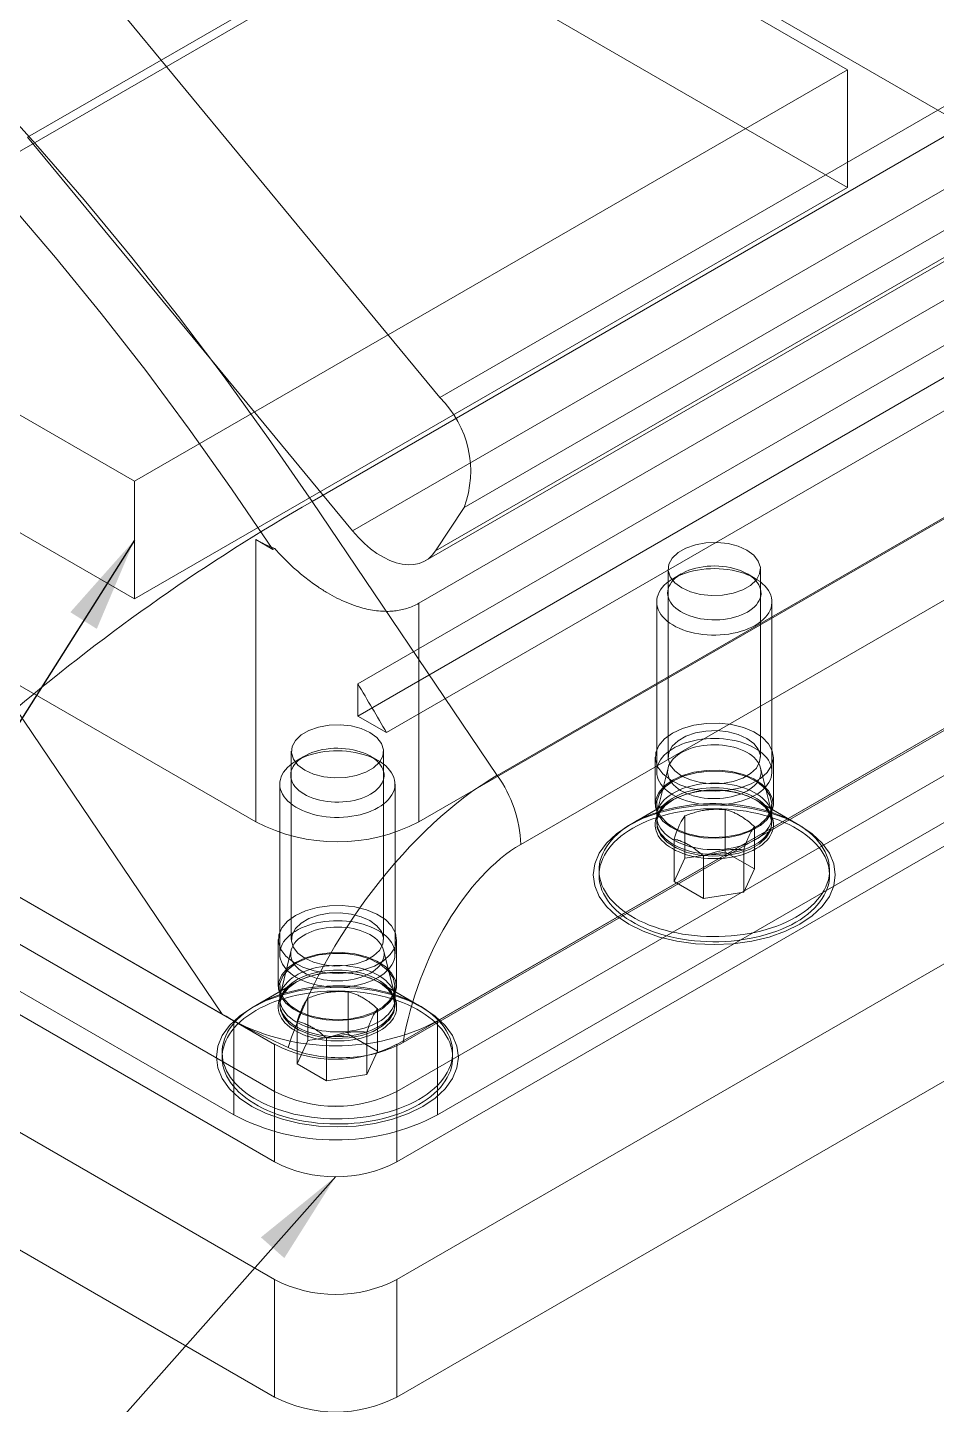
# Model space of a CAD drawing. Header units: millimetres. Extents: x 15 to 415, y 5 to 292.
# Drawn here: x 131.62 to 163.17, y 69.91 to 117.71 of the extents above; entities that cross this region are included whole.
import ezdxf

# ---------------------------------------------------------------- set-up
doc = ezdxf.new("R2010")
doc.units = ezdxf.units.MM
doc.dimstyles.new('SLDDIMSTYLE0', dxfattribs={"dimtxt": 0.18, "dimasz": 3.302, "dimexe": 0, "dimexo": 0.0625, "dimgap": 0, "dimtad": 0, "dimtih": 1, "dimtoh": 1, "dimdec": 0, "dimrnd": 1e-09, "dimzin": 0, "dimdsep": 46, "dimtxsty": 'Standard', "dimsah": 1, "dimcen": 0.09, "dimadec": 0, "dimazin": 0, "dimtfac": 3.302, "dimtdec": 0, "dimtofl": 0, "dimtmove": 0, "dimatfit": 3, "dimfxl": 1, "dimfrac": 2, "dimtolj": 1, "dimtzin": 0, "dimarcsym": 0})

msp = doc.modelspace()

# ---------------------------------------------------------------- linework, layer by layer
at = {"color": 7, "linetype": 'Continuous', "lineweight": 15}
for p, q in [((181.208, 104.451), (116.154, 142.006)), ((160.076, 116.241), (115.529, 141.958)), ((160.076, 112.159), (115.529, 137.875)), ((125.895, 110.266), (157.715, 128.635)), ((90.78, 127.671), (135.328, 101.954)), ((155.238, 127.53), (131.62, 113.896)), ((65.242, 125.679), (140.196, 82.409)), ((78.677, 125.27), (139.546, 90.132)), ((67.122, 124.593), (138.373, 83.461)), ((65.242, 124.046), (140.196, 80.776)), ((90.78, 123.588), (135.328, 97.872)), ((141.494, 101.258), (178.264, 122.485)), ((73.727, 120.78), (138.781, 83.225)), ((134.647, 118.52), (145.93, 104.858)), ((169.548, 118.492), (145.93, 104.858)), ((73.727, 117.513), (138.781, 79.959)), ((135.328, 101.954), (160.076, 116.241)), ((143.081, 94.925), (179.851, 116.152)), ((160.076, 116.241), (160.076, 112.159)), ((145.202, 97.722), (176.315, 115.683)), ((143.081, 93.807), (179.851, 115.033)), ((180.849, 114.457), (144.079, 93.231)), ((170.387, 114.682), (146.77, 101.048)), ((142.903, 100.234), (131.62, 113.896)), ((166.521, 113.868), (142.903, 100.234)), ((145.424, 99.195), (169.041, 112.829)), ((169.401, 113.175), (145.784, 99.541)), ((147.923, 91.747), (184.692, 112.974)), ((135.328, 97.872), (160.076, 112.159)), ((185.508, 110.573), (148.738, 89.346)), ((144.438, 82.409), (189.693, 108.534)), ((144.656, 82.469), (189.589, 108.408)), ((176.315, 108.093), (145.202, 90.132)), ((144.438, 80.776), (189.693, 106.901)), ((144.438, 78.326), (189.693, 104.451)), ((144.438, 74.244), (196.764, 104.451)), ((145.852, 83.225), (181.208, 103.635)), ((135.328, 101.954), (135.328, 97.872)), ((141.494, 101.258), (147.923, 91.747)), ((146.77, 101.048), (145.784, 99.541)), ((139.546, 99.93), (140.136, 99.59)), ((139.546, 99.93), (139.546, 90.132)), ((144.438, 70.162), (196.764, 100.369)), ((145.852, 79.959), (181.208, 100.369)), ((140.136, 99.59), (140.198, 99.626)), ((153.855, 98.909), (153.855, 92.377)), ((154.309, 98.74), (154.041, 98.586)), ((156.87, 98.586), (156.602, 98.74)), ((157.055, 92.377), (157.055, 98.909)), ((145.202, 97.722), (145.202, 90.132)), ((153.455, 97.769), (153.455, 91.873)), ((157.455, 91.873), (157.455, 97.769)), ((143.081, 93.807), (143.081, 94.925)), ((138.373, 83.461), (131.212, 94.055)), ((144.079, 93.231), (143.081, 93.807)), ((140.774, 92.582), (140.774, 86.05)), ((141.227, 92.413), (140.96, 92.259)), ((143.788, 92.259), (143.52, 92.413)), ((143.974, 86.05), (143.974, 92.582)), ((153.405, 92.377), (153.405, 90.744)), ((157.505, 90.744), (157.505, 92.377)), ((153.851, 92.005), (153.475, 90.484)), ((157.435, 90.484), (157.06, 92.005)), ((140.374, 91.442), (140.374, 85.546)), ((144.374, 85.546), (144.374, 91.442)), ((154.041, 90.907), (152.485, 90.009)), ((154, 90.883), (152.627, 90.09)), ((158.426, 90.009), (156.87, 90.907)), ((158.284, 90.09), (156.911, 90.883)), ((123.506, 90.41), (140.196, 80.776)), ((153.455, 90.744), (153.455, 90.091)), ((154.435, 90.339), (154.435, 88.87)), ((155.829, 90.555), (155.829, 89.085)), ((157.455, 90.091), (157.455, 90.744)), ((153.455, 90.322), (153.455, 90.158)), ((156.85, 89.966), (156.85, 88.496)), ((157.455, 90.158), (157.455, 90.322)), ((154.061, 89.534), (154.061, 88.065)), ((155.829, 89.085), (154.435, 88.87)), ((155.082, 88.945), (155.082, 87.475)), ((156.85, 88.496), (155.829, 89.085)), ((156.476, 89.161), (156.476, 87.691)), ((151.455, 88.458), (151.455, 88.28)), ((154.435, 88.87), (154.061, 88.065)), ((156.476, 87.691), (156.85, 88.496)), ((159.455, 88.28), (159.455, 88.458)), ((123.506, 87.961), (140.196, 78.326)), ((154.061, 88.065), (155.082, 87.475)), ((117.148, 87.549), (140.196, 74.244)), ((155.082, 87.475), (156.476, 87.691)), ((140.324, 86.05), (140.324, 84.417)), ((144.424, 84.417), (144.424, 86.05)), ((140.769, 85.678), (140.394, 84.157)), ((144.354, 84.157), (143.979, 85.678)), ((140.96, 84.58), (139.404, 83.681)), ((140.918, 84.556), (139.545, 83.763)), ((140.374, 84.417), (140.374, 83.764)), ((142.748, 84.228), (142.748, 82.758)), ((145.344, 83.681), (143.788, 84.58)), ((145.203, 83.763), (143.83, 84.556)), ((144.374, 83.764), (144.374, 84.417)), ((140.374, 83.995), (140.374, 83.831)), ((141.353, 84.012), (141.353, 82.542)), ((144.374, 83.831), (144.374, 83.995)), ((117.148, 83.466), (140.196, 70.162)), ((138.781, 79.959), (138.781, 83.225)), ((140.98, 83.207), (140.98, 81.737)), ((143.768, 83.639), (143.768, 82.169)), ((145.852, 79.959), (145.852, 83.225)), ((142.748, 82.758), (141.353, 82.542)), ((143.768, 82.169), (142.748, 82.758)), ((143.395, 82.834), (143.395, 81.364)), ((140.196, 80.776), (140.196, 82.409)), ((141.353, 82.542), (140.98, 81.737)), ((142, 82.618), (142, 81.148)), ((144.438, 82.409), (144.438, 80.776)), ((138.374, 82.13), (138.374, 81.953)), ((140.98, 81.737), (142, 81.148)), ((143.395, 81.364), (143.768, 82.169)), ((146.374, 81.953), (146.374, 82.13)), ((142, 81.148), (143.395, 81.364)), ((140.196, 78.326), (140.196, 80.776)), ((144.438, 80.776), (144.438, 78.326)), ((140.196, 70.162), (140.196, 74.244)), ((144.438, 74.244), (144.438, 70.162))]:
    msp.add_line(p, q, dxfattribs=at)
at = {"color": 7, "linetype": 'Continuous', "lineweight": 15, "flags": 128}
for points in [[(126.681, 119.197), (128.446, 117.414), (130.187, 115.572), (131.901, 113.675), (133.586, 111.724), (135.239, 109.722), (136.858, 107.672), (138.442, 105.576), (139.988, 103.437), (141.494, 101.258)], [(140.136, 99.59), (138.703, 101.698), (137.231, 103.769), (135.721, 105.798), (134.175, 107.783), (132.595, 109.721), (130.985, 111.61), (129.344, 113.447), (127.677, 115.23), (125.985, 116.956), (124.27, 118.624)], [(145.784, 99.541), (145.667, 99.391), (145.531, 99.266), (145.377, 99.17), (145.208, 99.102), (145.024, 99.064), (144.829, 99.055), (144.623, 99.077), (144.41, 99.128), (144.191, 99.209), (143.97, 99.317), (143.748, 99.453), (143.528, 99.615), (143.312, 99.8), (143.103, 100.008), (142.903, 100.234)], [(154.324, 98.256), (154.086, 98.432), (153.928, 98.635), (153.858, 98.854), (153.882, 99.076), (153.996, 99.288), (154.196, 99.479), (154.469, 99.636), (154.799, 99.752), (155.167, 99.818), (155.552, 99.831), (155.931, 99.791), (156.283, 99.7), (156.587, 99.562), (156.825, 99.387), (156.983, 99.184), (157.053, 98.965), (157.029, 98.743), (156.915, 98.53), (156.715, 98.34), (156.442, 98.182), (156.112, 98.067), (155.744, 98.001), (155.359, 97.987), (154.979, 98.028), (154.628, 98.119), (154.324, 98.256)], [(156.602, 97.417), (156.502, 97.364), (156.395, 97.316), (156.281, 97.273), (156.161, 97.236), (156.036, 97.205), (155.908, 97.18), (155.776, 97.161), (155.642, 97.149), (155.506, 97.143), (155.371, 97.144), (155.235, 97.152), (155.102, 97.165), (154.971, 97.186), (154.843, 97.212), (154.719, 97.245), (154.601, 97.283), (154.489, 97.327), (154.383, 97.377), (154.285, 97.431), (154.196, 97.49), (154.115, 97.553), (154.043, 97.619), (153.981, 97.689), (153.93, 97.762), (153.89, 97.837), (153.86, 97.913), (153.842, 97.991), (153.834, 98.069), (153.839, 98.147), (153.854, 98.225), (153.881, 98.302), (153.919, 98.377), (153.968, 98.45), (154.027, 98.521), (154.096, 98.589), (154.175, 98.652), (154.262, 98.712), (154.358, 98.768), (154.462, 98.818), (154.573, 98.864), (154.689, 98.904), (154.812, 98.938), (154.938, 98.966), (155.069, 98.988), (155.202, 99.003), (155.337, 99.012), (155.472, 99.015), (155.608, 99.011), (155.743, 99), (155.875, 98.983), (156.005, 98.959), (156.13, 98.93), (156.251, 98.894), (156.367, 98.853), (156.476, 98.806), (156.578, 98.754), (156.671, 98.698), (156.757, 98.637), (156.833, 98.572), (156.9, 98.504), (156.956, 98.432), (157.002, 98.359), (157.038, 98.283), (157.062, 98.206), (157.074, 98.128), (157.076, 98.049), (157.066, 97.971), (157.045, 97.894), (157.012, 97.818), (156.969, 97.743), (156.915, 97.671), (156.851, 97.602), (156.777, 97.537), (156.694, 97.475), (156.602, 97.417)], [(156.87, 96.953), (156.759, 96.894), (156.64, 96.839), (156.515, 96.79), (156.384, 96.747), (156.247, 96.709), (156.106, 96.678), (155.961, 96.652), (155.813, 96.633), (155.663, 96.621), (155.512, 96.615), (155.361, 96.616), (155.21, 96.624), (155.061, 96.638), (154.913, 96.658), (154.769, 96.685), (154.629, 96.718), (154.494, 96.757), (154.364, 96.802), (154.24, 96.852), (154.124, 96.908), (154.015, 96.969), (153.914, 97.034), (153.822, 97.103), (153.739, 97.176), (153.667, 97.253), (153.604, 97.333), (153.552, 97.415), (153.511, 97.499), (153.481, 97.585), (153.463, 97.671), (153.456, 97.759), (153.46, 97.846), (153.476, 97.933), (153.503, 98.019), (153.541, 98.103), (153.59, 98.186), (153.65, 98.266), (153.72, 98.344), (153.8, 98.418), (153.89, 98.488), (153.989, 98.554), (154.096, 98.616), (154.211, 98.673), (154.333, 98.725), (154.461, 98.771), (154.595, 98.812), (154.734, 98.846), (154.877, 98.875), (155.024, 98.897), (155.173, 98.912), (155.323, 98.921), (155.474, 98.924), (155.626, 98.92), (155.776, 98.909), (155.924, 98.892), (156.07, 98.868), (156.212, 98.838), (156.35, 98.802), (156.483, 98.76), (156.609, 98.712), (156.73, 98.659), (156.843, 98.601), (156.948, 98.538), (157.044, 98.471), (157.131, 98.399), (157.209, 98.325), (157.277, 98.246), (157.334, 98.165), (157.381, 98.082), (157.416, 97.997), (157.44, 97.911), (157.453, 97.824), (157.455, 97.737), (157.445, 97.649), (157.423, 97.563), (157.391, 97.478), (157.347, 97.394), (157.292, 97.313), (157.227, 97.234), (157.152, 97.158), (157.067, 97.086), (156.973, 97.017), (156.87, 96.953)], [(141.243, 91.929), (141.005, 92.104), (140.846, 92.307), (140.777, 92.526), (140.8, 92.749), (140.915, 92.961), (141.114, 93.152), (141.387, 93.309), (141.717, 93.424), (142.086, 93.491), (142.471, 93.504), (142.85, 93.464), (143.202, 93.373), (143.505, 93.235), (143.743, 93.06), (143.902, 92.857), (143.971, 92.638), (143.948, 92.416), (143.833, 92.203), (143.633, 92.013), (143.361, 91.855), (143.031, 91.74), (142.662, 91.674), (142.277, 91.66), (141.898, 91.7), (141.546, 91.792), (141.243, 91.929)], [(154.006, 93.214), (153.728, 93.014), (153.531, 92.785), (153.424, 92.537), (153.412, 92.281), (153.496, 92.03), (153.671, 91.795), (153.93, 91.587), (154.26, 91.416), (154.645, 91.29), (155.069, 91.215), (155.511, 91.194), (155.95, 91.229), (156.366, 91.317), (156.74, 91.455), (157.053, 91.636), (157.292, 91.851), (157.445, 92.091), (157.505, 92.345), (157.469, 92.6), (157.339, 92.845), (157.12, 93.067), (156.824, 93.258), (156.464, 93.407), (156.057, 93.508), (155.622, 93.557), (155.179, 93.55), (154.749, 93.488), (154.351, 93.374), (154.006, 93.214)], [(154.324, 91.724), (154.086, 91.899), (153.928, 92.102), (153.858, 92.321), (153.882, 92.544), (153.996, 92.756), (154.196, 92.947), (154.469, 93.104), (154.799, 93.219), (155.167, 93.286), (155.552, 93.299), (155.931, 93.259), (156.283, 93.167), (156.587, 93.03), (156.825, 92.855), (156.983, 92.652), (157.053, 92.433), (157.029, 92.211), (156.915, 91.998), (156.715, 91.807), (156.442, 91.65), (156.112, 91.535), (155.744, 91.469), (155.359, 91.455), (154.979, 91.495), (154.628, 91.587), (154.324, 91.724)], [(156.87, 91.057), (156.759, 90.997), (156.64, 90.943), (156.515, 90.894), (156.384, 90.85), (156.247, 90.813), (156.106, 90.781), (155.961, 90.756), (155.813, 90.737), (155.663, 90.725), (155.512, 90.719), (155.361, 90.72), (155.21, 90.727), (155.061, 90.741), (154.913, 90.762), (154.769, 90.789), (154.629, 90.822), (154.494, 90.861), (154.364, 90.906), (154.24, 90.956), (154.124, 91.012), (154.015, 91.072), (153.914, 91.137), (153.822, 91.207), (153.739, 91.28), (153.667, 91.357), (153.604, 91.436), (153.552, 91.518), (153.511, 91.603), (153.481, 91.688), (153.463, 91.775), (153.456, 91.862), (153.46, 91.95), (153.476, 92.036), (153.503, 92.122), (153.541, 92.207), (153.59, 92.29), (153.65, 92.37), (153.72, 92.447), (153.8, 92.521), (153.89, 92.592), (153.989, 92.658), (154.096, 92.72), (154.211, 92.777), (154.333, 92.829), (154.461, 92.875), (154.595, 92.915), (154.734, 92.95), (154.877, 92.978), (155.024, 93), (155.173, 93.016), (155.323, 93.025), (155.474, 93.028), (155.626, 93.023), (155.776, 93.013), (155.924, 92.996), (156.07, 92.972), (156.212, 92.942), (156.35, 92.906), (156.483, 92.864), (156.609, 92.816), (156.73, 92.763), (156.843, 92.705), (156.948, 92.642), (157.044, 92.575), (157.131, 92.503), (157.209, 92.428), (157.277, 92.35), (157.334, 92.269), (157.381, 92.186), (157.416, 92.101), (157.44, 92.015), (157.453, 91.928), (157.455, 91.84), (157.445, 91.753), (157.423, 91.667), (157.391, 91.581), (157.347, 91.498), (157.292, 91.416), (157.227, 91.337), (157.152, 91.261), (157.067, 91.189), (156.973, 91.121), (156.87, 91.057)], [(156.602, 91.211), (156.502, 91.158), (156.395, 91.11), (156.281, 91.068), (156.161, 91.031), (156.036, 90.999), (155.908, 90.974), (155.776, 90.956), (155.642, 90.943), (155.506, 90.938), (155.371, 90.939), (155.235, 90.946), (155.102, 90.96), (154.971, 90.98), (154.843, 91.007), (154.719, 91.039), (154.601, 91.078), (154.489, 91.122), (154.383, 91.171), (154.285, 91.225), (154.196, 91.284), (154.115, 91.347), (154.043, 91.414), (153.981, 91.484), (153.93, 91.556), (153.89, 91.631), (153.86, 91.707), (153.842, 91.785), (153.834, 91.863), (153.839, 91.942), (153.854, 92.019), (153.881, 92.096), (153.919, 92.172), (153.968, 92.245), (154.027, 92.315), (154.096, 92.383), (154.175, 92.447), (154.262, 92.507), (154.358, 92.562), (154.462, 92.613), (154.573, 92.658), (154.689, 92.698), (154.812, 92.732), (154.938, 92.76), (155.069, 92.782), (155.202, 92.797), (155.337, 92.806), (155.472, 92.809), (155.608, 92.805), (155.743, 92.794), (155.875, 92.777), (156.005, 92.754), (156.13, 92.724), (156.251, 92.688), (156.367, 92.647), (156.476, 92.6), (156.578, 92.549), (156.671, 92.492), (156.757, 92.431), (156.833, 92.366), (156.9, 92.298), (156.956, 92.227), (157.002, 92.153), (157.038, 92.077), (157.062, 92), (157.074, 91.922), (157.076, 91.844), (157.066, 91.766), (157.045, 91.688), (157.012, 91.612), (156.969, 91.538), (156.915, 91.466), (156.851, 91.397), (156.777, 91.331), (156.694, 91.269), (156.602, 91.211)], [(143.788, 90.626), (143.677, 90.566), (143.559, 90.512), (143.433, 90.463), (143.302, 90.42), (143.166, 90.382), (143.024, 90.35), (142.879, 90.325), (142.732, 90.306), (142.582, 90.294), (142.431, 90.288), (142.279, 90.289), (142.129, 90.296), (141.979, 90.31), (141.832, 90.331), (141.688, 90.358), (141.548, 90.391), (141.412, 90.43), (141.283, 90.475), (141.159, 90.525), (141.042, 90.581), (140.933, 90.641), (140.832, 90.707), (140.741, 90.776), (140.658, 90.849), (140.585, 90.926), (140.523, 91.005), (140.471, 91.088), (140.43, 91.172), (140.4, 91.257), (140.381, 91.344), (140.374, 91.431), (140.378, 91.519), (140.394, 91.606), (140.421, 91.692), (140.459, 91.776), (140.509, 91.859), (140.569, 91.939), (140.639, 92.016), (140.719, 92.091), (140.809, 92.161), (140.907, 92.227), (141.014, 92.289), (141.129, 92.346), (141.251, 92.398), (141.379, 92.444), (141.514, 92.485), (141.653, 92.519), (141.796, 92.548), (141.942, 92.57), (142.091, 92.585), (142.242, 92.594), (142.393, 92.597), (142.544, 92.593), (142.694, 92.582), (142.843, 92.565), (142.988, 92.541), (143.131, 92.511), (143.268, 92.475), (143.401, 92.433), (143.528, 92.385), (143.648, 92.332), (143.761, 92.274), (143.866, 92.211), (143.963, 92.144), (144.05, 92.072), (144.128, 91.997), (144.195, 91.919), (144.253, 91.838), (144.299, 91.755), (144.335, 91.67), (144.359, 91.584), (144.372, 91.497), (144.373, 91.41), (144.363, 91.322), (144.342, 91.236), (144.309, 91.15), (144.265, 91.067), (144.211, 90.985), (144.146, 90.906), (144.07, 90.831), (143.985, 90.758), (143.891, 90.69), (143.788, 90.626)], [(143.52, 91.09), (143.42, 91.037), (143.313, 90.989), (143.199, 90.946), (143.08, 90.909), (142.955, 90.878), (142.826, 90.853), (142.694, 90.834), (142.56, 90.822), (142.425, 90.816), (142.289, 90.817), (142.154, 90.824), (142.02, 90.838), (141.889, 90.859), (141.761, 90.885), (141.638, 90.918), (141.52, 90.956), (141.407, 91), (141.302, 91.05), (141.204, 91.104), (141.114, 91.163), (141.033, 91.226), (140.962, 91.292), (140.9, 91.362), (140.849, 91.435), (140.808, 91.509), (140.778, 91.586), (140.76, 91.664), (140.753, 91.742), (140.757, 91.82), (140.773, 91.898), (140.8, 91.975), (140.838, 92.05), (140.886, 92.123), (140.945, 92.194), (141.014, 92.261), (141.093, 92.325), (141.181, 92.385), (141.277, 92.441), (141.38, 92.491), (141.491, 92.537), (141.608, 92.576), (141.73, 92.611), (141.857, 92.639), (141.987, 92.66), (142.12, 92.676), (142.255, 92.685), (142.391, 92.687), (142.527, 92.683), (142.661, 92.673), (142.794, 92.656), (142.923, 92.632), (143.049, 92.603), (143.17, 92.567), (143.285, 92.526), (143.394, 92.479), (143.496, 92.427), (143.59, 92.371), (143.675, 92.31), (143.752, 92.245), (143.818, 92.177), (143.875, 92.105), (143.921, 92.032), (143.956, 91.956), (143.98, 91.879), (143.993, 91.801), (143.994, 91.722), (143.984, 91.644), (143.963, 91.567), (143.931, 91.491), (143.887, 91.416), (143.834, 91.344), (143.769, 91.275), (143.695, 91.21), (143.612, 91.148), (143.52, 91.09)], [(154.006, 91.581), (153.728, 91.381), (153.531, 91.152), (153.424, 90.904), (153.412, 90.648), (153.496, 90.397), (153.671, 90.162), (153.93, 89.954), (154.26, 89.783), (154.645, 89.657), (155.069, 89.582), (155.511, 89.561), (155.95, 89.595), (156.366, 89.684), (156.74, 89.822), (157.053, 90.003), (157.292, 90.218), (157.445, 90.458), (157.505, 90.712), (157.469, 90.967), (157.339, 91.212), (157.12, 91.434), (156.824, 91.625), (156.464, 91.774), (156.057, 91.875), (155.622, 91.923), (155.179, 91.917), (154.749, 91.855), (154.351, 91.741), (154.006, 91.581)], [(154.041, 91.56), (154.406, 91.727), (154.826, 91.84), (155.281, 91.894), (155.745, 91.886), (156.194, 91.817), (156.603, 91.69), (156.95, 91.512), (157.216, 91.292), (157.387, 91.043), (157.455, 90.778), (157.414, 90.51), (157.268, 90.256), (157.024, 90.028), (156.696, 89.838), (156.301, 89.698), (155.86, 89.613), (155.397, 89.59), (154.938, 89.629), (154.506, 89.728), (154.126, 89.881), (153.817, 90.082), (153.597, 90.318), (153.477, 90.577), (153.463, 90.845), (153.557, 91.107), (153.753, 91.35), (154.041, 91.56)], [(156.87, 89.505), (156.759, 89.446), (156.64, 89.391), (156.515, 89.342), (156.384, 89.299), (156.247, 89.261), (156.106, 89.23), (155.961, 89.205), (155.813, 89.186), (155.663, 89.173), (155.512, 89.168), (155.361, 89.168), (155.21, 89.176), (155.061, 89.19), (154.913, 89.21), (154.769, 89.237), (154.629, 89.27), (154.494, 89.309), (154.364, 89.354), (154.24, 89.405), (154.124, 89.46), (154.015, 89.521), (153.914, 89.586), (153.822, 89.655), (153.739, 89.729), (153.667, 89.805), (153.604, 89.885), (153.552, 89.967), (153.511, 90.051), (153.481, 90.137), (153.463, 90.223), (153.456, 90.311), (153.46, 90.398), (153.476, 90.485), (153.503, 90.571), (153.541, 90.656), (153.59, 90.738), (153.65, 90.818), (153.72, 90.896), (153.8, 90.97), (153.89, 91.04), (153.989, 91.107), (154.096, 91.168), (154.211, 91.225), (154.333, 91.277), (154.461, 91.323), (154.595, 91.364), (154.734, 91.399), (154.877, 91.427), (155.024, 91.449), (155.173, 91.465), (155.323, 91.474), (155.474, 91.476), (155.626, 91.472), (155.776, 91.461), (155.924, 91.444), (156.07, 91.42), (156.212, 91.39), (156.35, 91.354), (156.483, 91.312), (156.609, 91.265), (156.73, 91.212), (156.843, 91.153), (156.948, 91.09), (157.044, 91.023), (157.131, 90.952), (157.209, 90.877), (157.277, 90.799), (157.334, 90.718), (157.381, 90.635), (157.416, 90.55), (157.44, 90.463), (157.453, 90.376), (157.455, 90.289), (157.445, 90.202), (157.423, 90.115), (157.391, 90.03), (157.347, 89.946), (157.292, 89.865), (157.227, 89.786), (157.152, 89.71), (157.067, 89.638), (156.973, 89.569), (156.87, 89.505)], [(156.87, 89.342), (156.759, 89.283), (156.64, 89.228), (156.515, 89.179), (156.384, 89.136), (156.247, 89.098), (156.106, 89.067), (155.961, 89.041), (155.813, 89.022), (155.663, 89.01), (155.512, 89.004), (155.361, 89.005), (155.21, 89.013), (155.061, 89.027), (154.913, 89.047), (154.769, 89.074), (154.629, 89.107), (154.494, 89.146), (154.364, 89.191), (154.24, 89.241), (154.124, 89.297), (154.015, 89.358), (153.914, 89.423), (153.822, 89.492), (153.739, 89.565), (153.667, 89.642), (153.604, 89.722), (153.552, 89.804), (153.511, 89.888), (153.481, 89.973), (153.463, 90.06), (153.456, 90.147), (153.46, 90.235), (153.476, 90.322), (153.503, 90.408), (153.541, 90.492), (153.59, 90.575), (153.65, 90.655), (153.72, 90.732), (153.8, 90.807), (153.89, 90.877), (153.989, 90.943), (154.096, 91.005), (154.211, 91.062), (154.333, 91.114), (154.461, 91.16), (154.595, 91.201), (154.734, 91.235), (154.877, 91.264), (155.024, 91.286), (155.173, 91.301), (155.323, 91.31), (155.474, 91.313), (155.626, 91.309), (155.776, 91.298), (155.924, 91.281), (156.07, 91.257), (156.212, 91.227), (156.35, 91.191), (156.483, 91.149), (156.609, 91.101), (156.73, 91.048), (156.843, 90.99), (156.948, 90.927), (157.044, 90.86), (157.131, 90.788), (157.209, 90.713), (157.277, 90.635), (157.334, 90.554), (157.381, 90.471), (157.416, 90.386), (157.44, 90.3), (157.453, 90.213), (157.455, 90.126), (157.445, 90.038), (157.423, 89.952), (157.391, 89.867), (157.347, 89.783), (157.292, 89.701), (157.227, 89.623), (157.152, 89.547), (157.067, 89.474), (156.973, 89.406), (156.87, 89.342)], [(156.911, 89.203), (156.798, 89.142), (156.678, 89.087), (156.551, 89.037), (156.417, 88.992), (156.279, 88.954), (156.135, 88.921), (155.988, 88.895), (155.838, 88.875), (155.686, 88.862), (155.532, 88.855), (155.378, 88.855), (155.225, 88.862), (155.073, 88.875), (154.923, 88.895), (154.776, 88.921), (154.632, 88.954), (154.494, 88.992), (154.36, 89.037), (154.233, 89.087), (154.113, 89.142), (154, 89.203), (153.895, 89.268), (153.799, 89.337), (153.712, 89.411), (153.635, 89.488), (153.569, 89.568), (153.512, 89.65), (153.467, 89.735), (153.433, 89.822), (153.41, 89.91), (153.398, 89.998), (153.398, 90.087), (153.41, 90.176), (153.433, 90.264), (153.467, 90.35), (153.512, 90.435), (153.569, 90.518), (153.635, 90.598), (153.712, 90.675), (153.799, 90.749), (153.895, 90.818), (154, 90.883), (154.113, 90.944), (154.233, 90.999), (154.36, 91.049), (154.494, 91.094), (154.632, 91.132), (154.776, 91.165), (154.923, 91.191), (155.073, 91.211), (155.225, 91.224), (155.378, 91.23), (155.532, 91.23), (155.686, 91.224), (155.838, 91.211), (155.988, 91.191), (156.135, 91.165), (156.279, 91.132), (156.417, 91.094), (156.551, 91.049), (156.678, 90.999), (156.798, 90.944), (156.911, 90.883), (157.016, 90.818), (157.112, 90.749), (157.199, 90.675), (157.275, 90.598), (157.342, 90.518), (157.399, 90.435), (157.444, 90.35), (157.478, 90.264), (157.501, 90.176), (157.513, 90.087), (157.513, 89.998), (157.501, 89.91), (157.478, 89.822), (157.444, 89.735), (157.399, 89.65), (157.342, 89.568), (157.275, 89.488), (157.199, 89.411), (157.112, 89.337), (157.016, 89.268), (156.911, 89.203)], [(154.041, 90.907), (154.406, 91.073), (154.826, 91.187), (155.281, 91.241), (155.745, 91.233), (156.194, 91.164), (156.603, 91.036), (156.95, 90.858), (157.216, 90.639), (157.387, 90.39), (157.455, 90.124), (157.414, 89.857), (157.268, 89.603), (157.024, 89.375), (156.696, 89.185), (156.301, 89.044), (155.86, 88.96), (155.397, 88.937), (154.938, 88.975), (154.506, 89.074), (154.126, 89.228), (153.817, 89.428), (153.597, 89.664), (153.477, 89.923), (153.463, 90.191), (153.557, 90.454), (153.753, 90.697), (154.041, 90.907)], [(152.486, 90.009), (152.058, 89.719), (151.713, 89.395), (151.461, 89.044), (151.307, 88.674), (151.255, 88.294), (151.307, 87.915), (151.461, 87.545), (151.713, 87.194), (152.058, 86.869), (152.486, 86.58), (152.987, 86.333), (153.549, 86.134), (154.158, 85.988), (154.798, 85.9), (155.455, 85.87), (156.112, 85.9), (156.753, 85.988), (157.362, 86.134), (157.924, 86.333), (158.425, 86.58), (158.853, 86.869), (159.198, 87.194), (159.45, 87.545), (159.604, 87.915), (159.655, 88.294), (159.604, 88.674), (159.45, 89.044), (159.198, 89.395), (158.853, 89.719), (158.425, 90.009), (157.924, 90.256), (157.362, 90.455), (156.753, 90.6), (156.112, 90.689), (155.455, 90.719), (154.798, 90.689), (154.158, 90.6), (153.549, 90.455), (152.987, 90.256), (152.486, 90.009)], [(158.284, 86.825), (158.129, 86.74), (157.967, 86.661), (157.798, 86.586), (157.622, 86.517), (157.44, 86.453), (157.252, 86.395), (157.06, 86.342), (156.862, 86.296), (156.661, 86.256), (156.456, 86.222), (156.249, 86.194), (156.039, 86.173), (155.828, 86.159), (155.615, 86.15), (155.402, 86.149), (155.189, 86.154), (154.977, 86.165), (154.767, 86.183), (154.558, 86.207), (154.352, 86.238), (154.149, 86.275), (153.949, 86.318), (153.754, 86.368), (153.564, 86.423), (153.379, 86.484), (153.2, 86.551), (153.027, 86.623), (152.862, 86.7), (152.703, 86.782), (152.553, 86.869), (152.41, 86.96), (152.277, 87.056), (152.152, 87.156), (152.037, 87.259), (151.931, 87.366), (151.835, 87.476), (151.75, 87.588), (151.675, 87.703), (151.611, 87.82), (151.557, 87.94), (151.515, 88.06), (151.484, 88.182), (151.464, 88.304), (151.456, 88.427), (151.459, 88.55), (151.473, 88.672), (151.498, 88.795), (151.535, 88.916), (151.583, 89.035), (151.641, 89.154), (151.711, 89.27), (151.791, 89.384), (151.882, 89.495), (151.983, 89.603), (152.093, 89.708), (152.213, 89.81), (152.342, 89.908), (152.481, 90.001), (152.627, 90.09), (152.782, 90.175), (152.944, 90.255), (153.113, 90.329), (153.289, 90.399), (153.471, 90.463), (153.659, 90.521), (153.851, 90.573), (154.049, 90.619), (154.25, 90.659), (154.455, 90.693), (154.662, 90.721), (154.872, 90.742), (155.083, 90.757), (155.296, 90.765), (155.509, 90.767), (155.722, 90.762), (155.934, 90.75), (156.144, 90.732), (156.353, 90.708), (156.559, 90.677), (156.762, 90.64), (156.962, 90.597), (157.157, 90.548), (157.347, 90.492), (157.532, 90.431), (157.711, 90.365), (157.883, 90.293), (158.049, 90.216), (158.208, 90.133), (158.358, 90.046), (158.501, 89.955), (158.634, 89.859), (158.759, 89.76), (158.874, 89.656), (158.98, 89.55), (159.076, 89.44), (159.161, 89.327), (159.236, 89.212), (159.3, 89.095), (159.353, 88.976), (159.396, 88.855), (159.427, 88.734), (159.447, 88.611), (159.455, 88.488), (159.452, 88.365), (159.438, 88.243), (159.413, 88.121), (159.376, 88), (159.328, 87.88), (159.269, 87.762), (159.2, 87.645), (159.12, 87.532), (159.029, 87.42), (158.928, 87.312), (158.818, 87.207), (158.698, 87.105), (158.569, 87.008), (158.43, 86.914), (158.284, 86.825)], [(158.284, 86.648), (158.129, 86.563), (157.967, 86.483), (157.798, 86.409), (157.622, 86.339), (157.44, 86.275), (157.252, 86.217), (157.06, 86.165), (156.862, 86.119), (156.661, 86.079), (156.456, 86.045), (156.249, 86.017), (156.039, 85.996), (155.828, 85.981), (155.615, 85.973), (155.402, 85.971), (155.189, 85.976), (154.977, 85.988), (154.767, 86.006), (154.558, 86.03), (154.352, 86.061), (154.149, 86.098), (153.949, 86.141), (153.754, 86.19), (153.564, 86.246), (153.379, 86.307), (153.2, 86.373), (153.027, 86.445), (152.862, 86.522), (152.703, 86.605), (152.553, 86.692), (152.41, 86.783), (152.277, 86.879), (152.152, 86.978), (152.037, 87.082), (151.931, 87.188), (151.835, 87.298), (151.75, 87.411), (151.675, 87.526), (151.611, 87.643), (151.557, 87.762), (151.515, 87.883), (151.484, 88.004), (151.464, 88.127), (151.456, 88.25), (151.459, 88.373), (151.473, 88.495), (151.498, 88.617), (151.535, 88.738), (151.583, 88.858), (151.641, 88.976), (151.711, 89.093), (151.791, 89.206), (151.882, 89.318), (151.983, 89.426), (152.093, 89.531), (152.213, 89.633), (152.342, 89.73), (152.481, 89.824), (152.627, 89.913), (152.782, 89.998), (152.944, 90.077), (153.113, 90.152), (153.289, 90.221), (153.471, 90.285), (153.659, 90.343), (153.851, 90.396), (154.049, 90.442), (154.25, 90.482), (154.455, 90.516), (154.662, 90.544), (154.872, 90.565), (155.083, 90.579), (155.296, 90.588), (155.509, 90.589), (155.722, 90.584), (155.934, 90.573), (156.144, 90.555), (156.353, 90.531), (156.559, 90.5), (156.762, 90.463), (156.962, 90.42), (157.157, 90.37), (157.347, 90.315), (157.532, 90.254), (157.711, 90.187), (157.883, 90.115), (158.049, 90.038), (158.208, 89.956), (158.358, 89.869), (158.501, 89.778), (158.634, 89.682), (158.759, 89.582), (158.874, 89.479), (158.98, 89.372), (159.076, 89.262), (159.161, 89.15), (159.236, 89.035), (159.3, 88.917), (159.353, 88.798), (159.396, 88.678), (159.427, 88.556), (159.447, 88.434), (159.455, 88.311), (159.452, 88.188), (159.438, 88.065), (159.413, 87.943), (159.376, 87.822), (159.328, 87.702), (159.269, 87.584), (159.2, 87.468), (159.12, 87.354), (159.029, 87.243), (158.928, 87.135), (158.818, 87.03), (158.698, 86.928), (158.569, 86.83), (158.43, 86.737), (158.284, 86.648)], [(140.924, 86.887), (140.647, 86.687), (140.45, 86.458), (140.343, 86.21), (140.331, 85.954), (140.414, 85.703), (140.589, 85.467), (140.848, 85.26), (141.178, 85.089), (141.564, 84.963), (141.988, 84.888), (142.429, 84.867), (142.869, 84.901), (143.285, 84.99), (143.658, 85.127), (143.972, 85.308), (144.211, 85.524), (144.363, 85.764), (144.423, 86.018), (144.387, 86.273), (144.257, 86.518), (144.039, 86.74), (143.743, 86.931), (143.383, 87.08), (142.976, 87.181), (142.54, 87.229), (142.097, 87.222), (141.667, 87.161), (141.27, 87.047), (140.924, 86.887)], [(143.788, 84.73), (143.677, 84.67), (143.559, 84.616), (143.433, 84.567), (143.302, 84.523), (143.166, 84.486), (143.024, 84.454), (142.879, 84.429), (142.732, 84.41), (142.582, 84.398), (142.431, 84.392), (142.279, 84.393), (142.129, 84.4), (141.979, 84.414), (141.832, 84.435), (141.688, 84.461), (141.548, 84.494), (141.412, 84.534), (141.283, 84.578), (141.159, 84.629), (141.042, 84.685), (140.933, 84.745), (140.832, 84.81), (140.741, 84.88), (140.658, 84.953), (140.585, 85.03), (140.523, 85.109), (140.471, 85.191), (140.43, 85.275), (140.4, 85.361), (140.381, 85.448), (140.374, 85.535), (140.378, 85.622), (140.394, 85.709), (140.421, 85.795), (140.459, 85.88), (140.509, 85.962), (140.569, 86.043), (140.639, 86.12), (140.719, 86.194), (140.809, 86.265), (140.907, 86.331), (141.014, 86.393), (141.129, 86.45), (141.251, 86.501), (141.379, 86.548), (141.514, 86.588), (141.653, 86.623), (141.796, 86.651), (141.942, 86.673), (142.091, 86.689), (142.242, 86.698), (142.393, 86.7), (142.544, 86.696), (142.694, 86.686), (142.843, 86.668), (142.988, 86.645), (143.131, 86.615), (143.268, 86.579), (143.401, 86.537), (143.528, 86.489), (143.648, 86.436), (143.761, 86.378), (143.866, 86.315), (143.963, 86.247), (144.05, 86.176), (144.128, 86.101), (144.195, 86.023), (144.253, 85.942), (144.299, 85.859), (144.335, 85.774), (144.359, 85.688), (144.372, 85.601), (144.373, 85.513), (144.363, 85.426), (144.342, 85.339), (144.309, 85.254), (144.265, 85.171), (144.211, 85.089), (144.146, 85.01), (144.07, 84.934), (143.985, 84.862), (143.891, 84.794), (143.788, 84.73)], [(141.243, 85.397), (141.005, 85.572), (140.846, 85.775), (140.777, 85.994), (140.8, 86.216), (140.915, 86.429), (141.114, 86.62), (141.387, 86.777), (141.717, 86.892), (142.086, 86.958), (142.471, 86.972), (142.85, 86.932), (143.202, 86.84), (143.505, 86.703), (143.743, 86.528), (143.902, 86.325), (143.971, 86.106), (143.948, 85.883), (143.833, 85.671), (143.633, 85.48), (143.361, 85.323), (143.031, 85.208), (142.662, 85.141), (142.277, 85.128), (141.898, 85.168), (141.546, 85.259), (141.243, 85.397)], [(143.52, 84.884), (143.42, 84.831), (143.313, 84.783), (143.199, 84.74), (143.08, 84.703), (142.955, 84.672), (142.826, 84.647), (142.694, 84.629), (142.56, 84.616), (142.425, 84.611), (142.289, 84.611), (142.154, 84.619), (142.02, 84.633), (141.889, 84.653), (141.761, 84.679), (141.638, 84.712), (141.52, 84.751), (141.407, 84.795), (141.302, 84.844), (141.204, 84.898), (141.114, 84.957), (141.033, 85.02), (140.962, 85.087), (140.9, 85.156), (140.849, 85.229), (140.808, 85.304), (140.778, 85.38), (140.76, 85.458), (140.753, 85.536), (140.757, 85.614), (140.773, 85.692), (140.8, 85.769), (140.838, 85.844), (140.886, 85.918), (140.945, 85.988), (141.014, 86.056), (141.093, 86.12), (141.181, 86.179), (141.277, 86.235), (141.38, 86.285), (141.491, 86.331), (141.608, 86.371), (141.73, 86.405), (141.857, 86.433), (141.987, 86.455), (142.12, 86.47), (142.255, 86.479), (142.391, 86.482), (142.527, 86.478), (142.661, 86.467), (142.794, 86.45), (142.923, 86.426), (143.049, 86.397), (143.17, 86.361), (143.285, 86.32), (143.394, 86.273), (143.496, 86.221), (143.59, 86.165), (143.675, 86.104), (143.752, 86.039), (143.818, 85.971), (143.875, 85.9), (143.921, 85.826), (143.956, 85.75), (143.98, 85.673), (143.993, 85.595), (143.994, 85.517), (143.984, 85.438), (143.963, 85.361), (143.931, 85.285), (143.887, 85.211), (143.834, 85.139), (143.769, 85.07), (143.695, 85.004), (143.612, 84.942), (143.52, 84.884)], [(140.924, 85.254), (140.647, 85.054), (140.45, 84.825), (140.343, 84.577), (140.331, 84.321), (140.414, 84.069), (140.589, 83.834), (140.848, 83.627), (141.178, 83.456), (141.564, 83.33), (141.988, 83.255), (142.429, 83.234), (142.869, 83.268), (143.285, 83.357), (143.658, 83.494), (143.972, 83.675), (144.211, 83.891), (144.363, 84.131), (144.423, 84.385), (144.387, 84.64), (144.257, 84.884), (144.039, 85.107), (143.743, 85.298), (143.383, 85.447), (142.976, 85.548), (142.54, 85.596), (142.097, 85.589), (141.667, 85.528), (141.27, 85.414), (140.924, 85.254)], [(140.96, 85.233), (141.324, 85.399), (141.745, 85.513), (142.2, 85.567), (142.664, 85.559), (143.112, 85.49), (143.521, 85.363), (143.868, 85.184), (144.134, 84.965), (144.306, 84.716), (144.373, 84.45), (144.333, 84.183), (144.187, 83.929), (143.943, 83.701), (143.614, 83.511), (143.219, 83.37), (142.778, 83.286), (142.316, 83.263), (141.856, 83.302), (141.425, 83.401), (141.044, 83.554), (140.736, 83.755), (140.515, 83.991), (140.395, 84.249), (140.382, 84.517), (140.476, 84.78), (140.672, 85.023), (140.96, 85.233)], [(143.788, 83.178), (143.677, 83.119), (143.559, 83.064), (143.433, 83.015), (143.302, 82.972), (143.166, 82.934), (143.024, 82.903), (142.879, 82.877), (142.732, 82.859), (142.582, 82.846), (142.431, 82.84), (142.279, 82.841), (142.129, 82.849), (141.979, 82.863), (141.832, 82.883), (141.688, 82.91), (141.548, 82.943), (141.412, 82.982), (141.283, 83.027), (141.159, 83.077), (141.042, 83.133), (140.933, 83.194), (140.832, 83.259), (140.741, 83.328), (140.658, 83.402), (140.585, 83.478), (140.523, 83.558), (140.471, 83.64), (140.43, 83.724), (140.4, 83.81), (140.381, 83.896), (140.374, 83.984), (140.378, 84.071), (140.394, 84.158), (140.421, 84.244), (140.459, 84.328), (140.509, 84.411), (140.569, 84.491), (140.639, 84.569), (140.719, 84.643), (140.809, 84.713), (140.907, 84.779), (141.014, 84.841), (141.129, 84.898), (141.251, 84.95), (141.379, 84.996), (141.514, 85.037), (141.653, 85.071), (141.796, 85.1), (141.942, 85.122), (142.091, 85.137), (142.242, 85.147), (142.393, 85.149), (142.544, 85.145), (142.694, 85.134), (142.843, 85.117), (142.988, 85.093), (143.131, 85.063), (143.268, 85.027), (143.401, 84.985), (143.528, 84.937), (143.648, 84.884), (143.761, 84.826), (143.866, 84.763), (143.963, 84.696), (144.05, 84.625), (144.128, 84.55), (144.195, 84.471), (144.253, 84.391), (144.299, 84.307), (144.335, 84.222), (144.359, 84.136), (144.372, 84.049), (144.373, 83.962), (144.363, 83.875), (144.342, 83.788), (144.309, 83.703), (144.265, 83.619), (144.211, 83.538), (144.146, 83.459), (144.07, 83.383), (143.985, 83.311), (143.891, 83.242), (143.788, 83.178)], [(143.83, 82.875), (143.717, 82.815), (143.596, 82.76), (143.469, 82.709), (143.336, 82.665), (143.197, 82.626), (143.054, 82.594), (142.907, 82.568), (142.757, 82.548), (142.604, 82.535), (142.451, 82.528), (142.297, 82.528), (142.143, 82.535), (141.991, 82.548), (141.841, 82.568), (141.694, 82.594), (141.551, 82.626), (141.412, 82.665), (141.279, 82.709), (141.152, 82.76), (141.031, 82.815), (140.918, 82.875), (140.814, 82.941), (140.718, 83.01), (140.631, 83.083), (140.554, 83.16), (140.487, 83.24), (140.431, 83.323), (140.386, 83.408), (140.351, 83.495), (140.328, 83.583), (140.317, 83.671), (140.317, 83.76), (140.328, 83.849), (140.351, 83.937), (140.386, 84.023), (140.431, 84.108), (140.487, 84.191), (140.554, 84.271), (140.631, 84.348), (140.718, 84.421), (140.814, 84.491), (140.918, 84.556), (141.031, 84.616), (141.152, 84.672), (141.279, 84.722), (141.412, 84.766), (141.551, 84.805), (141.694, 84.837), (141.841, 84.864), (141.991, 84.883), (142.143, 84.897), (142.297, 84.903), (142.451, 84.903), (142.604, 84.897), (142.757, 84.883), (142.907, 84.864), (143.054, 84.837), (143.197, 84.805), (143.336, 84.766), (143.469, 84.722), (143.596, 84.672), (143.717, 84.616), (143.83, 84.556), (143.934, 84.491), (144.03, 84.421), (144.117, 84.348), (144.194, 84.271), (144.261, 84.191), (144.317, 84.108), (144.362, 84.023), (144.397, 83.937), (144.42, 83.849), (144.431, 83.76), (144.431, 83.671), (144.42, 83.583), (144.397, 83.495), (144.362, 83.408), (144.317, 83.323), (144.261, 83.24), (144.194, 83.16), (144.117, 83.083), (144.03, 83.01), (143.934, 82.941), (143.83, 82.875)], [(143.788, 83.015), (143.677, 82.955), (143.559, 82.901), (143.433, 82.852), (143.302, 82.808), (143.166, 82.771), (143.024, 82.739), (142.879, 82.714), (142.732, 82.695), (142.582, 82.683), (142.431, 82.677), (142.279, 82.678), (142.129, 82.685), (141.979, 82.699), (141.832, 82.72), (141.688, 82.747), (141.548, 82.78), (141.412, 82.819), (141.283, 82.864), (141.159, 82.914), (141.042, 82.97), (140.933, 83.03), (140.832, 83.096), (140.741, 83.165), (140.658, 83.238), (140.585, 83.315), (140.523, 83.394), (140.471, 83.476), (140.43, 83.561), (140.4, 83.646), (140.381, 83.733), (140.374, 83.82), (140.378, 83.908), (140.394, 83.995), (140.421, 84.081), (140.459, 84.165), (140.509, 84.248), (140.569, 84.328), (140.639, 84.405), (140.719, 84.479), (140.809, 84.55), (140.907, 84.616), (141.014, 84.678), (141.129, 84.735), (141.251, 84.787), (141.379, 84.833), (141.514, 84.873), (141.653, 84.908), (141.796, 84.936), (141.942, 84.959), (142.091, 84.974), (142.242, 84.983), (142.393, 84.986), (142.544, 84.982), (142.694, 84.971), (142.843, 84.954), (142.988, 84.93), (143.131, 84.9), (143.268, 84.864), (143.401, 84.822), (143.528, 84.774), (143.648, 84.721), (143.761, 84.663), (143.866, 84.6), (143.963, 84.533), (144.05, 84.461), (144.128, 84.386), (144.195, 84.308), (144.253, 84.227), (144.299, 84.144), (144.335, 84.059), (144.359, 83.973), (144.372, 83.886), (144.373, 83.798), (144.363, 83.711), (144.342, 83.625), (144.309, 83.539), (144.265, 83.456), (144.211, 83.374), (144.146, 83.295), (144.07, 83.22), (143.985, 83.147), (143.891, 83.079), (143.788, 83.015)], [(140.96, 84.58), (141.324, 84.746), (141.745, 84.86), (142.2, 84.914), (142.664, 84.906), (143.112, 84.837), (143.521, 84.709), (143.868, 84.531), (144.134, 84.312), (144.306, 84.062), (144.373, 83.797), (144.333, 83.53), (144.187, 83.276), (143.943, 83.047), (143.614, 82.858), (143.219, 82.717), (142.778, 82.633), (142.316, 82.609), (141.856, 82.648), (141.425, 82.747), (141.044, 82.901), (140.736, 83.101), (140.515, 83.337), (140.395, 83.596), (140.382, 83.864), (140.476, 84.127), (140.672, 84.37), (140.96, 84.58)], [(139.404, 83.682), (138.976, 83.392), (138.632, 83.068), (138.38, 82.716), (138.226, 82.346), (138.174, 81.967), (138.226, 81.588), (138.38, 81.218), (138.632, 80.866), (138.976, 80.542), (139.404, 80.253), (139.905, 80.006), (140.467, 79.807), (141.076, 79.661), (141.717, 79.572), (142.374, 79.543), (143.031, 79.572), (143.672, 79.661), (144.281, 79.807), (144.843, 80.006), (145.344, 80.253), (145.772, 80.542), (146.116, 80.866), (146.368, 81.218), (146.522, 81.588), (146.574, 81.967), (146.522, 82.346), (146.368, 82.716), (146.116, 83.068), (145.772, 83.392), (145.344, 83.682), (144.843, 83.929), (144.281, 84.128), (143.672, 84.273), (143.031, 84.362), (142.374, 84.392), (141.717, 84.362), (141.076, 84.273), (140.467, 84.128), (139.905, 83.929), (139.404, 83.682)], [(145.202, 80.498), (145.048, 80.413), (144.886, 80.333), (144.717, 80.259), (144.541, 80.189), (144.359, 80.126), (144.171, 80.067), (143.978, 80.015), (143.781, 79.969), (143.58, 79.929), (143.375, 79.895), (143.167, 79.867), (142.958, 79.846), (142.746, 79.831), (142.534, 79.823), (142.321, 79.822), (142.108, 79.826), (141.896, 79.838), (141.685, 79.856), (141.476, 79.88), (141.27, 79.911), (141.067, 79.948), (140.868, 79.991), (140.673, 80.041), (140.483, 80.096), (140.298, 80.157), (140.119, 80.223), (139.946, 80.295), (139.78, 80.373), (139.622, 80.455), (139.471, 80.542), (139.329, 80.633), (139.195, 80.729), (139.07, 80.828), (138.955, 80.932), (138.849, 81.039), (138.754, 81.148), (138.668, 81.261), (138.593, 81.376), (138.529, 81.493), (138.476, 81.612), (138.434, 81.733), (138.403, 81.854), (138.383, 81.977), (138.374, 82.1), (138.377, 82.223), (138.391, 82.345), (138.417, 82.467), (138.453, 82.589), (138.501, 82.708), (138.56, 82.826), (138.63, 82.943), (138.71, 83.057), (138.8, 83.168), (138.901, 83.276), (139.012, 83.381), (139.132, 83.483), (139.261, 83.58), (139.399, 83.674), (139.546, 83.763), (139.7, 83.848), (139.862, 83.928), (140.031, 84.002), (140.207, 84.072), (140.389, 84.135), (140.577, 84.193), (140.77, 84.246), (140.967, 84.292), (141.168, 84.332), (141.373, 84.366), (141.581, 84.394), (141.79, 84.415), (142.002, 84.43), (142.214, 84.438), (142.427, 84.439), (142.64, 84.435), (142.852, 84.423), (143.063, 84.405), (143.271, 84.381), (143.478, 84.35), (143.681, 84.313), (143.88, 84.27), (144.075, 84.22), (144.265, 84.165), (144.45, 84.104), (144.629, 84.038), (144.802, 83.966), (144.968, 83.888), (145.126, 83.806), (145.277, 83.719), (145.419, 83.628), (145.553, 83.532), (145.678, 83.432), (145.793, 83.329), (145.899, 83.222), (145.994, 83.113), (146.08, 83), (146.155, 82.885), (146.219, 82.768), (146.272, 82.649), (146.314, 82.528), (146.345, 82.406), (146.365, 82.284), (146.374, 82.161), (146.371, 82.038), (146.357, 81.916), (146.331, 81.794), (146.295, 81.672), (146.247, 81.553), (146.188, 81.434), (146.118, 81.318), (146.038, 81.204), (145.948, 81.093), (145.847, 80.985), (145.736, 80.88), (145.616, 80.778), (145.487, 80.68), (145.349, 80.587), (145.202, 80.498)], [(145.202, 80.32), (145.048, 80.236), (144.886, 80.156), (144.717, 80.081), (144.541, 80.012), (144.359, 79.948), (144.171, 79.89), (143.978, 79.838), (143.781, 79.792), (143.58, 79.751), (143.375, 79.717), (143.167, 79.69), (142.958, 79.669), (142.746, 79.654), (142.534, 79.646), (142.321, 79.644), (142.108, 79.649), (141.896, 79.661), (141.685, 79.678), (141.476, 79.703), (141.27, 79.734), (141.067, 79.771), (140.868, 79.814), (140.673, 79.863), (140.483, 79.918), (140.298, 79.979), (140.119, 80.046), (139.946, 80.118), (139.78, 80.195), (139.622, 80.277), (139.471, 80.364), (139.329, 80.456), (139.195, 80.552), (139.07, 80.651), (138.955, 80.754), (138.849, 80.861), (138.754, 80.971), (138.668, 81.084), (138.593, 81.199), (138.529, 81.316), (138.476, 81.435), (138.434, 81.556), (138.403, 81.677), (138.383, 81.8), (138.374, 81.922), (138.377, 82.045), (138.391, 82.168), (138.417, 82.29), (138.453, 82.411), (138.501, 82.531), (138.56, 82.649), (138.63, 82.765), (138.71, 82.879), (138.8, 82.991), (138.901, 83.099), (139.012, 83.204), (139.132, 83.305), (139.261, 83.403), (139.399, 83.497), (139.546, 83.586), (139.7, 83.671), (139.862, 83.75), (140.031, 83.825), (140.207, 83.894), (140.389, 83.958), (140.577, 84.016), (140.77, 84.068), (140.967, 84.115), (141.168, 84.155), (141.373, 84.189), (141.581, 84.216), (141.79, 84.238), (142.002, 84.252), (142.214, 84.26), (142.427, 84.262), (142.64, 84.257), (142.852, 84.246), (143.063, 84.228), (143.271, 84.203), (143.478, 84.173), (143.681, 84.136), (143.88, 84.092), (144.075, 84.043), (144.265, 83.988), (144.45, 83.927), (144.629, 83.86), (144.802, 83.788), (144.968, 83.711), (145.126, 83.629), (145.277, 83.542), (145.419, 83.45), (145.553, 83.355), (145.678, 83.255), (145.793, 83.152), (145.899, 83.045), (145.994, 82.935), (146.08, 82.823), (146.155, 82.708), (146.219, 82.59), (146.272, 82.471), (146.314, 82.351), (146.345, 82.229), (146.365, 82.107), (146.374, 81.984), (146.371, 81.861), (146.357, 81.738), (146.331, 81.616), (146.295, 81.495), (146.247, 81.375), (146.188, 81.257), (146.118, 81.141), (146.038, 81.027), (145.948, 80.916), (145.847, 80.807), (145.736, 80.702), (145.616, 80.601), (145.487, 80.503), (145.349, 80.41), (145.202, 80.32)]]:
    msp.add_lwpolyline(points, dxfattribs=at)
at = {"color": 7, "linetype": 'Continuous', "lineweight": 15}
for centre, radius, start, end in [((143.428, 102.309), 3.572, 339.3181, 45.5306), ((176.734, 40.014), 70.659, 119.91627, 130.10949), ((141.715, 103.724), 4.37, 240.2355, 249.6927), ((39.145, 32.572), 121.205, 30.03045, 30.96014), ((144.264, 89.166), 4.478, 2.3094, 35.2025), ((142.374, 95.54), 6.103, 242.391, 297.609), ((142.317, 89.985), 7.629, 242.391, 297.609), ((142.317, 86.481), 4.591, 242.4805, 297.5195), ((142.317, 84.848), 4.591, 242.4805, 297.5195), ((142.317, 84.87), 4.611, 242.6097, 297.3903), ((142.317, 86.719), 7.629, 242.391, 297.609), ((142.317, 82.42), 4.611, 242.6097, 297.3903), ((142.317, 78.338), 4.611, 242.6097, 297.3903), ((142.317, 74.256), 4.611, 242.6097, 297.3903)]:
    msp.add_arc(centre, radius, start, end, dxfattribs=at)
for centre, major_axis, ratio, start_param, end_param in [((146.617, 84.354), (5.363, 7.869), 0.465983, 0.768673, 2.12975), ((148.738, 83.129), (2.258, 6.567), 0.546966, 0.561145, 1.855615), ((144.737, 87.135), (11.981, -4.119), 0.473166, 4.321792, 4.531512)]:
    msp.add_ellipse(centre, major_axis=major_axis, ratio=ratio, start_param=start_param, end_param=end_param, dxfattribs=at)
for points, knots in [([(140.198, 99.626), (140.31, 99.502), (140.535, 99.254), (140.902, 98.907), (141.29, 98.581), (141.667, 98.306), (142.025, 98.08), (142.358, 97.897), (142.702, 97.738), (143.026, 97.618), (143.324, 97.534), (143.595, 97.477), (143.868, 97.444), (144.124, 97.436), (144.361, 97.451), (144.578, 97.484), (144.79, 97.538), (145.001, 97.614), (145.134, 97.685), (145.202, 97.722)], [0, 0, 0, 0, 0.080804, 0.1621087, 0.2450691, 0.3286477, 0.3919485, 0.4555895, 0.5204206, 0.5857282, 0.6348015, 0.6841477, 0.7344472, 0.7851244, 0.8266108, 0.8683572, 0.9109735, 0.9539126, 1, 1, 1, 1]), ([(153.455, 90.161), (153.456, 90.172), (153.457, 90.208), (153.465, 90.268), (153.485, 90.342), (153.515, 90.414), (153.555, 90.485), (153.603, 90.554), (153.66, 90.621), (153.726, 90.687), (153.788, 90.74), (153.829, 90.77), (153.843, 90.781)], [0, 0, 0, 0, 0.055689, 0.175227, 0.293159, 0.407946, 0.519482, 0.628413, 0.735515, 0.841442, 0.94668, 1, 1, 1, 1]), ([(154.061, 89.534), (154.077, 89.583), (154.11, 89.68), (154.159, 89.817), (154.21, 89.944), (154.259, 90.053), (154.305, 90.143), (154.349, 90.218), (154.392, 90.284), (154.421, 90.321), (154.435, 90.339)], [0, 0, 0, 0, 0.132309, 0.264581, 0.399812, 0.535019, 0.650206, 0.76541, 0.882694, 1, 1, 1, 1]), ([(154.435, 90.339), (154.495, 90.362), (154.616, 90.409), (154.801, 90.467), (154.99, 90.515), (155.172, 90.546), (155.344, 90.564), (155.507, 90.57), (155.669, 90.567), (155.776, 90.559), (155.829, 90.555)], [0, 0, 0, 0, 0.132309, 0.264581, 0.399812, 0.535019, 0.650206, 0.76541, 0.882694, 1, 1, 1, 1]), ([(155.829, 90.555), (155.88, 90.542), (155.972, 90.517), (156.107, 90.467), (156.236, 90.409), (156.366, 90.338), (156.513, 90.242), (156.676, 90.12), (156.791, 90.017), (156.85, 89.966)], [0, 0, 0, 0, 0.151871, 0.275586, 0.399271, 0.526055, 0.652845, 0.825661, 1, 1, 1, 1]), ([(157.072, 90.778), (157.097, 90.759), (157.15, 90.718), (157.218, 90.655), (157.278, 90.59), (157.33, 90.524), (157.373, 90.456), (157.407, 90.388), (157.433, 90.32), (157.449, 90.25), (157.455, 90.195), (157.455, 90.163), (157.455, 90.155)], [0, 0, 0, 0, 0.101174, 0.204981, 0.308991, 0.413486, 0.518867, 0.625674, 0.734574, 0.84627, 0.961211, 1, 1, 1, 1]), ([(156.85, 89.966), (156.834, 89.945), (156.801, 89.903), (156.752, 89.826), (156.701, 89.735), (156.652, 89.633), (156.606, 89.524), (156.562, 89.412), (156.519, 89.29), (156.49, 89.204), (156.476, 89.161)], [0, 0, 0, 0, 0.132309, 0.264581, 0.399812, 0.535019, 0.650206, 0.76541, 0.882694, 1, 1, 1, 1]), ([(155.082, 88.945), (155.024, 88.996), (154.908, 89.099), (154.747, 89.221), (154.602, 89.315), (154.473, 89.387), (154.343, 89.445), (154.205, 89.496), (154.112, 89.521), (154.061, 89.534)], [0, 0, 0, 0, 0.1729315, 0.3471541, 0.470751, 0.5943426, 0.7212197, 0.8481291, 1, 1, 1, 1]), ([(156.476, 89.161), (156.416, 89.165), (156.295, 89.175), (156.11, 89.176), (155.921, 89.164), (155.739, 89.14), (155.566, 89.104), (155.404, 89.06), (155.242, 89.007), (155.135, 88.966), (155.082, 88.945)], [0, 0, 0, 0, 0.132309, 0.264581, 0.399812, 0.535019, 0.650206, 0.76541, 0.882694, 1, 1, 1, 1]), ([(140.374, 83.834), (140.374, 83.845), (140.375, 83.881), (140.384, 83.941), (140.404, 84.014), (140.434, 84.087), (140.473, 84.157), (140.522, 84.227), (140.579, 84.294), (140.645, 84.359), (140.706, 84.412), (140.747, 84.443), (140.761, 84.454)], [0, 0, 0, 0, 0.055689, 0.175227, 0.293159, 0.407946, 0.519482, 0.628413, 0.735515, 0.841442, 0.94668, 1, 1, 1, 1]), ([(141.353, 84.012), (141.414, 84.035), (141.534, 84.082), (141.72, 84.14), (141.909, 84.187), (142.091, 84.219), (142.263, 84.237), (142.426, 84.243), (142.587, 84.24), (142.694, 84.232), (142.748, 84.228)], [0, 0, 0, 0, 0.132309, 0.264581, 0.399812, 0.535019, 0.650206, 0.76541, 0.882694, 1, 1, 1, 1]), ([(142.748, 84.228), (142.798, 84.214), (142.89, 84.19), (143.026, 84.14), (143.154, 84.082), (143.285, 84.011), (143.432, 83.915), (143.594, 83.793), (143.71, 83.69), (143.768, 83.639)], [0, 0, 0, 0, 0.151871, 0.275586, 0.399271, 0.526055, 0.652845, 0.825661, 1, 1, 1, 1]), ([(143.99, 84.451), (144.016, 84.431), (144.068, 84.391), (144.136, 84.328), (144.197, 84.263), (144.249, 84.196), (144.292, 84.129), (144.326, 84.061), (144.351, 83.992), (144.368, 83.923), (144.374, 83.868), (144.374, 83.836), (144.374, 83.828)], [0, 0, 0, 0, 0.101174, 0.204981, 0.308991, 0.413486, 0.518867, 0.625674, 0.734574, 0.84627, 0.961211, 1, 1, 1, 1]), ([(140.98, 83.207), (140.996, 83.256), (141.028, 83.353), (141.078, 83.49), (141.129, 83.617), (141.177, 83.726), (141.224, 83.816), (141.267, 83.891), (141.31, 83.957), (141.339, 83.994), (141.353, 84.012)], [0, 0, 0, 0, 0.1323093, 0.2645811, 0.3998121, 0.5350188, 0.6502056, 0.7654104, 0.8826939, 1, 1, 1, 1]), ([(142, 82.618), (141.943, 82.669), (141.827, 82.772), (141.666, 82.894), (141.52, 82.988), (141.391, 83.059), (141.261, 83.118), (141.123, 83.169), (141.03, 83.194), (140.98, 83.207)], [0, 0, 0, 0, 0.1729315, 0.3471541, 0.470751, 0.5943426, 0.7212197, 0.8481291, 1, 1, 1, 1]), ([(143.768, 83.639), (143.752, 83.618), (143.72, 83.576), (143.67, 83.499), (143.619, 83.408), (143.571, 83.306), (143.524, 83.197), (143.481, 83.084), (143.438, 82.963), (143.409, 82.877), (143.395, 82.834)], [0, 0, 0, 0, 0.132309, 0.264581, 0.399812, 0.535019, 0.650206, 0.76541, 0.882694, 1, 1, 1, 1]), ([(143.395, 82.834), (143.334, 82.838), (143.214, 82.847), (143.028, 82.849), (142.839, 82.837), (142.657, 82.813), (142.485, 82.777), (142.322, 82.733), (142.161, 82.68), (142.054, 82.639), (142, 82.618)], [0, 0, 0, 0, 0.132309, 0.264581, 0.399812, 0.535019, 0.650206, 0.76541, 0.882694, 1, 1, 1, 1]), ([(144.656, 82.469), (144.385, 82.34), (143.844, 82.083), (142.812, 81.922), (141.772, 81.959), (141.059, 82.133), (140.725, 82.274), (140.664, 82.3)], [0, 0, 0, 0, 0.239583, 0.479309, 0.715447, 0.947502, 1, 1, 1, 1])]:
    msp.add_open_spline(points, degree=3, knots=knots, dxfattribs=at)

# ---------------------------------------------------------------- leaders
at = {"color": 7, "linetype": 'Continuous', "lineweight": 0}
for points in [[(135.328, 99.913), (105.316, 52.392)], [(142.317, 77.819), (119.356, 51.935)]]:
    msp.add_leader(points, dimstyle='SLDDIMSTYLE0', dxfattribs=at)

doc.saveas('drawing.dxf')
